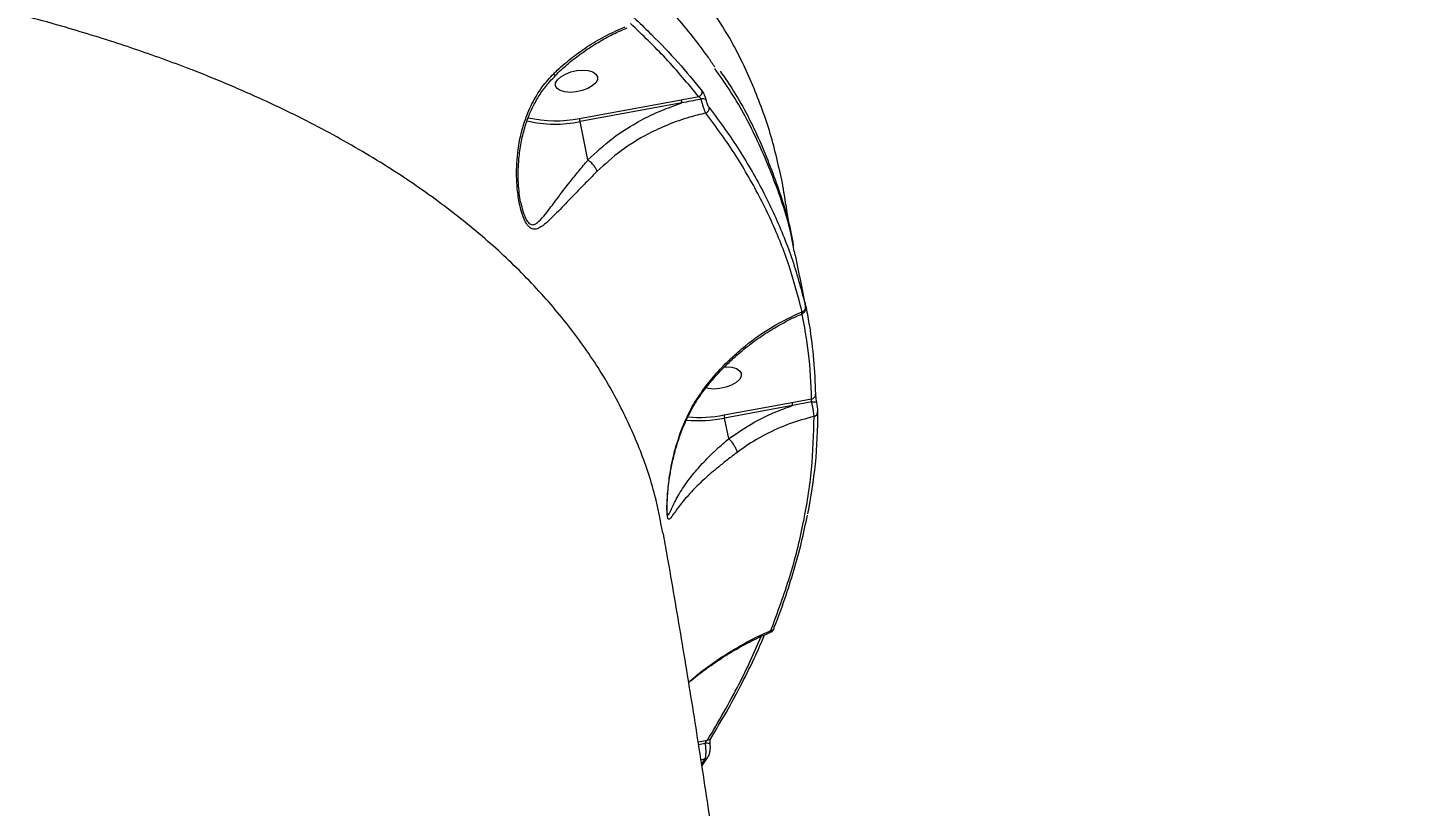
# Model space of a CAD drawing. Header units: millimetres. Extents: x -6901 to 7060, y -7557 to 6158.
# Drawn here: x -789.4 to -498.3, y 733.3 to 895.9 of the extents above; entities that cross this region are included whole.
import ezdxf

# ---------------------------------------------------------------- set-up
doc = ezdxf.new("R2010")
doc.units = ezdxf.units.MM
for name, color, linetype in [('DIKOM_ОБЪЕКТ', 7, 'Continuous'), ('DIKOM_РАЗМЕР_ЗОНА', 7, 'Continuous'), ('DIKOM_РАЗМЕР_ОБЪЕКТА', 7, 'Continuous')]:
    doc.layers.add(name, color=color, linetype=linetype)
doc.styles.add('style1', font='arial.ttf', dxfattribs={"width": 0.8})
doc.dimstyles.new('1-50', dxfattribs={"dimtxt": 300, "dimasz": 200, "dimexe": 100, "dimexo": 0, "dimgap": 100, "dimtad": 1, "dimtxsty": 'style1', "dimcen": 200, "dimclrd": 7, "dimclre": 7, "dimclrt": 7, "dimadec": 1, "dimazin": 2, "dimtfac": 1, "dimtmove": 0, "dimatfit": 2, "dimfxl": 0, "dimlwd": 25, "dimlwe": 18, "dimarcsym": 0})

# ---------------------------------------------------------------- blocks, each defined once
blk = doc.blocks.new('*D2')
at = {"layer": 'Defpoints', "color": 0, "transparency": 16777216}
for p in [(-1102.73, 4151.17), (-5819.23, -4492.42), (4721.24, -4492.42)]:
    blk.add_point(p, dxfattribs=at)
at = {"layer": 'DIKOM_РАЗМЕР_ОБЪЕКТА', "color": 7, "lineweight": 18, "transparency": 16777216}
for p, q in [((-1102.73, 4151.17), (-5919.23, 4151.17)), ((4721.24, -4492.42), (-5919.23, -4492.42))]:
    blk.add_line(p, q, dxfattribs=at)
at = {"layer": 'DIKOM_РАЗМЕР_ОБЪЕКТА', "color": 7, "lineweight": 25, "transparency": 16777216}
blk.add_line((-5819.23, 3951.17), (-5819.23, -4292.42), dxfattribs=at)
at = {"layer": 'DIKOM_РАЗМЕР_ОБЪЕКТА', "color": 7, "transparency": 16777216}
for points in [[(-5852.56, 3951.17), (-5785.89, 3951.17), (-5819.23, 4151.17)], [(-5852.56, -4292.42), (-5785.89, -4292.42), (-5819.23, -4492.42)]]:
    blk.add_solid(points, dxfattribs=at)
at = {"layer": 'DIKOM_РАЗМЕР_ОБЪЕКТА', "color": 7, "transparency": 16777216, "insert": (-6072.4, -170.63), "char_height": 300, "attachment_point": 5, "rotation": 90, "style": 'style1'}
blk.add_mtext('8650', dxfattribs=at)
blk = doc.blocks.new('*D3')
at = {"layer": 'Defpoints', "color": 0, "transparency": 16777216}
for p in [(-1553.27, 6158.28), (-6450.85, -6312.94), (5659.92, -6312.94)]:
    blk.add_point(p, dxfattribs=at)
at = {"layer": 'DIKOM_РАЗМЕР_ЗОНА', "color": 7, "lineweight": 18, "transparency": 16777216}
for p, q in [((-1553.27, 6158.28), (-6550.85, 6158.28)), ((5659.92, -6312.94), (-6550.85, -6312.94))]:
    blk.add_line(p, q, dxfattribs=at)
at = {"layer": 'DIKOM_РАЗМЕР_ЗОНА', "color": 7, "lineweight": 25, "transparency": 16777216}
blk.add_line((-6450.85, 5958.28), (-6450.85, -6112.94), dxfattribs=at)
at = {"layer": 'DIKOM_РАЗМЕР_ЗОНА', "color": 7, "transparency": 16777216}
for points in [[(-6484.18, 5958.28), (-6417.52, 5958.28), (-6450.85, 6158.28)], [(-6484.18, -6112.94), (-6417.52, -6112.94), (-6450.85, -6312.94)]]:
    blk.add_solid(points, dxfattribs=at)
at = {"layer": 'DIKOM_РАЗМЕР_ЗОНА', "color": 7, "transparency": 16777216, "insert": (-6704.02, -77.33), "char_height": 300, "attachment_point": 5, "rotation": 90, "style": 'style1'}
blk.add_mtext('12500', dxfattribs=at)

msp = doc.modelspace()

# ---------------------------------------------------------------- linework, layer by layer
at = {"layer": 'DIKOM_ОБЪЕКТ', "color": 7, "linetype": 'Continuous', "lineweight": 15}
for p, q in [((-674.227, 876.932), (-653.026, 880.837)), ((-652.91, 880.168), (-674.115, 876.262)), ((-672.471, 868.263), (-674.115, 876.262)), ((-631.167, 858.91), (-631.452, 860.944)), ((-627.132, 838.297), (-627.141, 838.355)), ((-629.889, 817.61), (-625.783, 818.351)), ((-644.064, 814.999), (-629.889, 817.61)), ((-629.773, 816.94), (-643.951, 814.329)), ((-625.75, 817.732), (-629.773, 816.94)), ((-643.07, 810.045), (-643.951, 814.329)), ((-633.611, 770.415), (-633.6, 770.44)), ((-649.471, 746.744), (-647.502, 747.099)), ((-647.98, 746.388), (-649.374, 746.117)), ((-648.006, 743.189), (-648.879, 742.912)), ((-648.749, 742.07), (-648.006, 743.189)), ((-648.681, 741.628), (-647.455, 743.515)), ((-647.403, 743.515), (-647.417, 743.493))]:
    msp.add_line(p, q, dxfattribs=at)
at = {"layer": 'DIKOM_ОБЪЕКТ', "color": 7, "linetype": 'Continuous', "lineweight": 15, "flags": 128}
for points in [[(-673.544, 887.011), (-672.407, 886.917), (-671.468, 886.643), (-670.804, 886.211), (-670.469, 885.656), (-670.49, 885.023), (-670.866, 884.363), (-671.565, 883.731), (-672.532, 883.176), (-673.687, 882.744), (-674.938, 882.47), (-676.183, 882.376), (-677.321, 882.47), (-678.26, 882.744), (-678.923, 883.176), (-679.258, 883.731), (-679.237, 884.363), (-678.862, 885.023), (-678.162, 885.656), (-677.196, 886.211), (-676.04, 886.643), (-674.789, 886.917), (-673.544, 887.011)], [(-643.984, 825.036), (-643.544, 825.048), (-642.406, 824.954), (-641.468, 824.68), (-640.804, 824.248), (-640.469, 823.693), (-640.49, 823.06), (-640.866, 822.401), (-641.565, 821.768), (-642.532, 821.213), (-643.687, 820.781), (-644.938, 820.507), (-646.183, 820.413), (-647.321, 820.507), (-647.86, 820.634)], [(-625.75, 817.732), (-625.553, 817.758), (-625.362, 817.769), (-625.186, 817.764), (-625.033, 817.743), (-624.907, 817.707), (-624.815, 817.658), (-624.759, 817.598), (-624.743, 817.528)], [(-646.966, 746.165), (-646.974, 746.196), (-647.035, 746.273), (-647.15, 746.336), (-647.313, 746.381), (-647.513, 746.406), (-647.74, 746.408), (-647.98, 746.388)]]:
    msp.add_lwpolyline(points, dxfattribs=at)
at = {"layer": 'DIKOM_ОБЪЕКТ', "color": 7, "linetype": 'Continuous', "lineweight": 15}
for centre, radius, start, end in [((-649.673, 882.524), 1.071, 286.77082, 7.16093), ((-643.302, 882.177), 9.816, 187.8427, 191.81056), ((-648.436, 879.768), 1.266, 64.34997, 108.65753), ((-679.295, 901.681), 25.941, 256.73048, 281.51699), ((-679.238, 902.417), 25.972, 257.27817, 281.12428), ((-648.238, 879.056), 1.062, 289.00226, 7.19341), ((-627.962, 837.482), 0.942, 281.45478, 7.34683), ((-625.862, 819.243), 0.896, 275.05132, 7.60517), ((-620.16, 818.95), 9.821, 187.84368, 191.80959), ((-625.391, 815.564), 0.883, 278.11915, 7.93171), ((-649.515, 843.731), 29.924, 265.34153, 280.71615), ((-649.464, 843.499), 29.007, 265.73548, 280.72988), ((-635.54, 816.092), 8.593, 187.30748, 191.8402), ((-634.341, 770.767), 0.811, 273.82053, 334.23161), ((-647.457, 747.861), 0.763, 266.63844, 325.50539), ((-648.016, 743.93), 0.741, 270.76188, 323.86446)]:
    msp.add_arc(centre, radius, start, end, dxfattribs=at)
for points, knots in [([(-645.986, 887.667), (-646.426, 888.325), (-647.961, 890.621), (-650.898, 894.452), (-654.786, 899.157), (-658.987, 903.746), (-663.176, 907.977), (-666.102, 910.624), (-667.423, 911.82)], [0, 0, 0, 0, 0.0770561, 0.2687642, 0.4601038, 0.6512952, 0.842552, 1, 1, 1, 1]), ([(-656.863, 790.388), (-657.354, 793), (-658.484, 799.014), (-661.611, 808.129), (-666.042, 817.84), (-671.728, 827.304), (-678.63, 836.493), (-686.605, 845.193), (-695.591, 853.39), (-705.515, 861.076), (-716.544, 868.383), (-728.69, 875.271), (-741.936, 881.703), (-755.066, 887.155), (-767.814, 891.739), (-779.993, 895.586), (-792.705, 899.085), (-805.906, 902.222), (-819.533, 904.984), (-833.601, 907.367), (-848.079, 909.4), (-858.063, 910.43), (-863.054, 910.945)], [0, 0, 0, 0, 0.0418878, 0.096446, 0.150962, 0.2070687, 0.2632215, 0.3193281, 0.3737148, 0.4281436, 0.4825305, 0.5385019, 0.5945194, 0.6504909, 0.693934, 0.737377, 0.7811668, 0.8249566, 0.8685423, 0.9121281, 0.9560639, 1, 1, 1, 1]), ([(-649.364, 881.499), (-651.581, 884.175), (-655.91, 889.4), (-661.059, 894.331), (-663.571, 896.737)], [0, 0, 0, 0, 0.5120831, 1, 1, 1, 1]), ([(-663.233, 898.31), (-662.958, 898.055), (-661.584, 896.781), (-658.291, 893.598), (-653.571, 888.674), (-650.265, 884.664), (-648.61, 882.657)], [0, 0, 0, 0, 0.0507694, 0.2538552, 0.6266975, 1, 1, 1, 1]), ([(-631.87, 863.435), (-632.634, 866.891), (-634.163, 873.802), (-637.941, 883.874), (-641.777, 892.107), (-644.818, 896.853), (-645.826, 898.425)], [0, 0, 0, 0, 0.2847076, 0.5694152, 0.8572911, 1, 1, 1, 1]), ([(-679.623, 886.287), (-679.378, 886.522), (-678.124, 887.723), (-675.719, 889.765), (-672.268, 892.208), (-668.596, 894.368), (-666.017, 895.5), (-664.721, 896.07)], [0, 0, 0, 0, 0.0563908, 0.2882894, 0.5227673, 0.7600034, 1, 1, 1, 1]), ([(-679.306, 885.935), (-678.507, 886.687), (-676.84, 888.254), (-674.094, 890.394), (-671.147, 892.395), (-668.07, 894.132), (-665.767, 895.283), (-664.481, 895.767), (-664.271, 895.845)], [0, 0, 0, 0, 0.1798666, 0.3753017, 0.5711897, 0.7669075, 0.9620166, 1, 1, 1, 1]), ([(-670.532, 865.897), (-671.267, 865.163), (-672.747, 863.686), (-675.275, 861.103), (-678.026, 858.223), (-680.435, 855.728), (-682.07, 854.361), (-683.104, 853.844), (-683.931, 853.735), (-684.767, 854.143), (-685.525, 855.186), (-686.127, 856.592), (-686.719, 858.634), (-687.194, 861.385), (-687.476, 865.484), (-687.199, 870.516), (-686.05, 875.662), (-684.255, 880.033), (-682.237, 883.463), (-680.457, 885.386), (-679.623, 886.287)], [0, 0, 0, 0, 0.0515652, 0.1038944, 0.1938059, 0.2863976, 0.3436978, 0.3727594, 0.4024683, 0.4366798, 0.4671095, 0.4964621, 0.5269709, 0.5803763, 0.6349467, 0.725167, 0.8181225, 0.880203, 0.9438888, 1, 1, 1, 1]), ([(-686.45, 859.138), (-686.481, 859.27), (-686.637, 859.937), (-686.844, 861.375), (-687.034, 863.529), (-687.062, 866.113), (-686.882, 869.051), (-686.417, 872.182), (-685.661, 875.173), (-684.714, 877.846), (-683.556, 880.268), (-682.14, 882.541), (-680.692, 884.446), (-679.646, 885.475), (-679.24, 885.873)], [0, 0, 0, 0, 0.0159471, 0.0801892, 0.1594786, 0.2488754, 0.3518769, 0.4672168, 0.5772305, 0.6699353, 0.7581962, 0.8514944, 0.9424183, 1, 1, 1, 1]), ([(-679.623, 886.287), (-679.606, 886.268), (-679.527, 886.185), (-679.392, 886.039), (-679.296, 885.932), (-679.33, 885.961), (-679.331, 885.962)], [0, 0, 0, 0, 0.0939266, 0.4162959, 0.9825121, 1, 1, 1, 1]), ([(-629.406, 849.175), (-629.491, 849.726), (-630.17, 854.101), (-632.709, 862.041), (-637.136, 872.803), (-641.629, 881.241), (-644.988, 885.929), (-646.007, 887.351)], [0, 0, 0, 0, 0.040773, 0.3234846, 0.605965, 0.8804736, 1, 1, 1, 1]), ([(-644.853, 886.782), (-643.9, 885.396), (-640.658, 880.679), (-636.415, 872.246), (-632.329, 861.476), (-630.119, 854.136), (-629.593, 850.335), (-629.591, 850.316)], [0, 0, 0, 0, 0.1215734, 0.4135916, 0.7056055, 0.9985396, 1, 1, 1, 1]), ([(-648.61, 882.657), (-648.591, 882.632), (-648.513, 882.529), (-648.365, 882.271), (-648.178, 881.849), (-648.008, 881.374), (-647.928, 881.064), (-647.888, 880.91)], [0, 0, 0, 0, 0.0795483, 0.3194678, 0.5497692, 0.7748234, 1, 1, 1, 1]), ([(-672.471, 868.263), (-670.82, 869.809), (-667.473, 872.942), (-662.187, 876.236), (-657.281, 878.633), (-654.372, 879.654), (-652.91, 880.168)], [0, 0, 0, 0, 0.3001444, 0.6082193, 0.8030963, 1, 1, 1, 1]), ([(-653.026, 880.837), (-652.246, 880.979), (-651.025, 881.201), (-649.804, 881.42), (-649.364, 881.499)], [0, 0, 0, 0, 0.6389026, 1, 1, 1, 1]), ([(-648.841, 880.968), (-648.923, 880.952), (-650.282, 880.695), (-651.637, 880.423), (-652.91, 880.168)], [0, 0, 0, 0, 0.0607943, 1, 1, 1, 1]), ([(-648.841, 880.968), (-648.858, 881.012), (-648.877, 881.063), (-648.936, 881.164), (-649.019, 881.272), (-649.159, 881.396), (-649.278, 881.467), (-649.346, 881.492), (-649.364, 881.499)], [0, 0, 0, 0, 0.1726694, 0.1993528, 0.41344, 0.6506472, 0.9118592, 1, 1, 1, 1]), ([(-647.892, 878.051), (-647.912, 878.096), (-647.995, 878.273), (-648.167, 878.712), (-648.406, 879.416), (-648.645, 880.204), (-648.775, 880.713), (-648.841, 880.968)], [0, 0, 0, 0, 0.0780933, 0.3139773, 0.5432152, 0.771092, 1, 1, 1, 1]), ([(-647.888, 880.91), (-647.848, 880.756), (-647.769, 880.45), (-647.602, 879.982), (-647.419, 879.568), (-647.277, 879.315), (-647.202, 879.214), (-647.184, 879.189)], [0, 0, 0, 0, 0.2263444, 0.452725, 0.6823983, 0.9207808, 1, 1, 1, 1]), ([(-674.115, 876.262), (-674.125, 876.313), (-674.146, 876.414), (-674.176, 876.584), (-674.202, 876.743), (-674.218, 876.851), (-674.225, 876.908), (-674.227, 876.926), (-674.227, 876.932)], [0, 0, 0, 0, 0.2146791, 0.4293522, 0.6439624, 0.8586226, 0.9553223, 1, 1, 1, 1]), ([(-647.892, 878.051), (-649.015, 877.778), (-651.675, 877.132), (-655.749, 875.691), (-660.598, 873.437), (-665.735, 870.299), (-668.919, 867.377), (-670.532, 865.897)], [0, 0, 0, 0, 0.1301671, 0.3081393, 0.4882741, 0.74085, 1, 1, 1, 1]), ([(-627.774, 836.558), (-628.611, 839.769), (-630.285, 846.189), (-634.046, 855.565), (-638.742, 864.726), (-643.484, 872.203), (-646.774, 876.568), (-647.892, 878.051)], [0, 0, 0, 0, 0.2203105, 0.4406219, 0.6630848, 0.8855469, 1, 1, 1, 1]), ([(-647.184, 879.189), (-646.064, 877.702), (-642.788, 873.355), (-638.068, 865.92), (-633.364, 856.772), (-629.569, 847.349), (-627.874, 840.851), (-627.027, 837.602)], [0, 0, 0, 0, 0.1144543, 0.3347647, 0.5550757, 0.7775375, 1, 1, 1, 1]), ([(-686.439, 859.139), (-686.423, 859.031), (-686.297, 858.226), (-685.947, 857.123), (-685.414, 855.817), (-684.792, 854.926), (-684.067, 854.653), (-683.368, 854.901), (-682.49, 855.601), (-681.107, 857.23), (-679.037, 860.008), (-676.672, 863.151), (-674.431, 865.918), (-673.133, 867.458), (-672.462, 868.24), (-672.46, 868.243)], [0, 0, 0, 0, 0.0104209, 0.0781271, 0.1180115, 0.1704123, 0.2296713, 0.2829022, 0.3363793, 0.4446066, 0.621408, 0.7982712, 0.899007, 0.9996923, 1, 1, 1, 1]), ([(-672.46, 868.243), (-672.462, 868.245), (-672.468, 868.251), (-672.47, 868.258), (-672.471, 868.263)], [0, 0, 0, 0, 0.4127996, 1, 1, 1, 1]), ([(-670.532, 865.897), (-670.538, 865.914), (-670.597, 866.09), (-670.794, 866.482), (-671.243, 867.099), (-671.824, 867.728), (-672.248, 868.071), (-672.46, 868.243)], [0, 0, 0, 0, 0.0262435, 0.2631014, 0.5087308, 0.7543635, 1, 1, 1, 1]), ([(-631.695, 862.4), (-631.707, 862.475), (-631.737, 862.663), (-631.786, 862.956), (-631.835, 863.247), (-631.858, 863.373), (-631.87, 863.435)], [0, 0, 0, 0, 0.1835825, 0.4626592, 0.7310319, 1, 1, 1, 1]), ([(-631.452, 860.944), (-631.469, 861.047), (-631.505, 861.251), (-631.581, 861.702), (-631.647, 862.1), (-631.684, 862.334), (-631.695, 862.4)], [0, 0, 0, 0, 0.2927265, 0.5849506, 0.8819679, 1, 1, 1, 1]), ([(-629.622, 850.674), (-629.716, 851.141), (-630.25, 853.785), (-630.769, 856.549), (-631.087, 858.781), (-631.106, 858.919)], [0, 0, 0, 0, 0.1673287, 0.9484194, 1, 1, 1, 1]), ([(-626.857, 836.966), (-626.89, 837.133), (-627.685, 841.236), (-628.525, 845.296), (-629.33, 849.189)], [0, 0, 0, 0, 0.040894, 1, 1, 1, 1]), ([(-627.175, 838.476), (-627.178, 838.496), (-627.194, 838.582), (-627.186, 838.561), (-627.156, 838.424), (-627.141, 838.355)], [0, 0, 0, 0, 0.1278809, 0.5639726, 1, 1, 1, 1]), ([(-627.132, 838.245), (-627.147, 838.325), (-627.17, 838.449), (-627.175, 838.474), (-627.176, 838.483)], [0, 0, 0, 0, 0.6459132, 1, 1, 1, 1]), ([(-648.329, 820.404), (-647.425, 821.549), (-645.678, 823.76), (-642.729, 826.768), (-638.936, 830.088), (-634.002, 833.602), (-629.869, 835.564), (-627.774, 836.558)], [0, 0, 0, 0, 0.1647935, 0.3184402, 0.4735197, 0.7333093, 1, 1, 1, 1]), ([(-648.216, 820.194), (-647.538, 821.05), (-646.117, 822.843), (-643.69, 825.39), (-641.008, 827.868), (-638.126, 830.169), (-635.08, 832.28), (-631.89, 834.149), (-629.362, 835.459), (-627.885, 836.051), (-627.533, 836.192)], [0, 0, 0, 0, 0.1236774, 0.2590509, 0.3962014, 0.5348962, 0.6747642, 0.8153412, 0.9560726, 1, 1, 1, 1]), ([(-625.783, 818.351), (-625.912, 821.548), (-626.159, 827.616), (-627.263, 833.527), (-627.786, 836.324)], [0, 0, 0, 0, 0.5268225, 1, 1, 1, 1]), ([(-627.586, 836.321), (-627.596, 836.31), (-627.627, 836.274), (-627.714, 836.442), (-627.774, 836.558)], [0, 0, 0, 0, 0.3044775, 1, 1, 1, 1]), ([(-627.571, 836.303), (-627.503, 836.33), (-627.346, 836.393), (-627.17, 836.576), (-627.043, 836.784), (-626.979, 836.977), (-626.956, 837.135), (-626.957, 837.249), (-626.962, 837.313), (-626.967, 837.358), (-626.977, 837.428), (-627.001, 837.562), (-627.038, 837.761), (-627.075, 837.95), (-627.081, 837.976)], [0, 0, 0, 0, 0.0862317, 0.1992092, 0.2939574, 0.3738041, 0.4386342, 0.4850503, 0.5132845, 0.5412564, 0.5891445, 0.743198, 0.9643719, 1, 1, 1, 1]), ([(-627.141, 838.355), (-627.075, 838.04), (-626.743, 836.461), (-626.033, 832.541), (-625.25, 826.545), (-625.066, 821.757), (-624.974, 819.361)], [0, 0, 0, 0, 0.0507691, 0.253849, 0.6266949, 1, 1, 1, 1]), ([(-627.081, 837.977), (-627.084, 837.994), (-627.105, 838.101), (-627.12, 838.179), (-627.132, 838.245)], [0, 0, 0, 0, 0.1604818, 1, 1, 1, 1]), ([(-627.027, 837.602), (-627.011, 837.533), (-626.978, 837.393), (-626.973, 837.402), (-627.004, 837.578), (-627.048, 837.812), (-627.077, 837.959), (-627.081, 837.977)], [0, 0, 0, 0, 0.2478766, 0.4959117, 0.7364694, 0.9670314, 1, 1, 1, 1]), ([(-641.343, 807.159), (-642.019, 806.647), (-643.383, 805.614), (-645.704, 803.763), (-648.196, 801.623), (-650.814, 799.075), (-653.036, 796.521), (-654.505, 794.451), (-655.325, 793.277), (-655.718, 793.074), (-655.921, 793.781), (-656.002, 795.334), (-655.925, 797.964), (-655.598, 801.356), (-654.837, 805.828), (-653.377, 811.067), (-651.15, 816.26), (-649.147, 819.203), (-648.329, 820.404)], [0, 0, 0, 0, 0.0400989, 0.080888, 0.149972, 0.221162, 0.3125707, 0.4066972, 0.4681054, 0.5184499, 0.5509512, 0.585753, 0.6308474, 0.6885497, 0.7478281, 0.8397942, 0.9345761, 1, 1, 1, 1]), ([(-655.918, 796.851), (-655.897, 797.274), (-655.852, 798.21), (-655.7, 799.914), (-655.427, 802.061), (-654.974, 804.63), (-654.29, 807.519), (-653.383, 810.474), (-652.207, 813.453), (-650.833, 816.201), (-649.485, 818.48), (-648.556, 819.701), (-648.192, 820.18)], [0, 0, 0, 0, 0.0573775, 0.1272404, 0.2144792, 0.323804, 0.4410148, 0.5672798, 0.6889392, 0.8181715, 0.9287349, 1, 1, 1, 1]), ([(-648.246, 820.219), (-648.246, 820.219), (-648.193, 820.208), (-648.253, 820.302), (-648.318, 820.39), (-648.329, 820.404)], [0, 0, 0, 0, 0.0007924, 0.8400492, 1, 1, 1, 1]), ([(-625.75, 817.732), (-625.758, 817.786), (-625.774, 817.894), (-625.787, 818.065), (-625.792, 818.218), (-625.788, 818.307), (-625.784, 818.344), (-625.783, 818.351)], [0, 0, 0, 0, 0.2355254, 0.4716123, 0.7082986, 0.9454556, 1, 1, 1, 1]), ([(-624.974, 819.361), (-624.973, 819.342), (-624.971, 819.236), (-624.951, 818.971), (-624.9, 818.519), (-624.828, 818.012), (-624.772, 817.69), (-624.743, 817.528)], [0, 0, 0, 0, 0.0545889, 0.291362, 0.527816, 0.7639691, 1, 1, 1, 1]), ([(-643.07, 810.045), (-641.03, 811.433), (-637.962, 813.52), (-633.385, 815.656), (-630.98, 816.511), (-629.773, 816.94)], [0, 0, 0, 0, 0.4971341, 0.7475341, 1, 1, 1, 1]), ([(-624.517, 815.686), (-624.594, 812.049), (-624.744, 805.013), (-625.999, 797.832), (-626.606, 794.363)], [0, 0, 0, 0, 0.5169236, 1, 1, 1, 1]), ([(-625.266, 814.69), (-625.268, 814.722), (-625.278, 814.897), (-625.325, 815.335), (-625.436, 816.085), (-625.583, 816.928), (-625.695, 817.464), (-625.75, 817.732)], [0, 0, 0, 0, 0.0531644, 0.2900077, 0.5268321, 0.7633628, 1, 1, 1, 1]), ([(-624.743, 817.528), (-624.715, 817.366), (-624.658, 817.042), (-624.586, 816.531), (-624.536, 816.077), (-624.518, 815.811), (-624.517, 815.705), (-624.517, 815.686)], [0, 0, 0, 0, 0.2364155, 0.4729505, 0.7099051, 0.9468608, 1, 1, 1, 1]), ([(-625.266, 814.69), (-627.008, 814.206), (-630.523, 813.228), (-635.527, 810.957), (-639.088, 808.822), (-640.95, 807.449), (-641.343, 807.159)], [0, 0, 0, 0, 0.2991588, 0.6039848, 0.9163485, 1, 1, 1, 1]), ([(-634.287, 769.958), (-632.889, 773.725), (-630.092, 781.259), (-627.333, 792.497), (-625.554, 803.674), (-625.362, 811.018), (-625.266, 814.69)], [0, 0, 0, 0, 0.2485962, 0.4971931, 0.7485975, 1, 1, 1, 1]), ([(-655.88, 794.473), (-655.85, 794.337), (-655.786, 794.05), (-655.638, 794.182), (-655.366, 794.626), (-654.771, 795.989), (-653.525, 798.433), (-651.607, 801.321), (-649.27, 804.163), (-647.052, 806.458), (-644.934, 808.433), (-643.691, 809.501), (-643.068, 810.038), (-643.067, 810.039)], [0, 0, 0, 0, 0.0389799, 0.0826184, 0.1275106, 0.2396131, 0.4112103, 0.5871139, 0.7172554, 0.8503535, 0.9246279, 0.9999387, 1, 1, 1, 1]), ([(-643.067, 810.039), (-643.068, 810.04), (-643.07, 810.042), (-643.07, 810.044), (-643.07, 810.045)], [0, 0, 0, 0, 0.6513689, 1, 1, 1, 1]), ([(-643.067, 810.039), (-642.887, 809.84), (-642.526, 809.443), (-642.027, 808.743), (-641.632, 808.062), (-641.421, 807.553), (-641.355, 807.279), (-641.345, 807.182), (-641.343, 807.159)], [0, 0, 0, 0, 0.2114907, 0.4229715, 0.6344635, 0.845934, 0.9648007, 1, 1, 1, 1]), ([(-655.893, 794.464), (-655.892, 794.458), (-655.885, 794.432), (-655.916, 794.619), (-655.94, 795.061), (-655.947, 795.824), (-655.94, 796.442), (-655.918, 796.837), (-655.918, 796.851)], [0, 0, 0, 0, 0.0448031, 0.2290738, 0.4461975, 0.6880623, 0.9887576, 1, 1, 1, 1]), ([(-633.666, 770.437), (-633.633, 770.515), (-632.764, 772.577), (-631.336, 776.612), (-629.418, 782.537), (-627.839, 788.36), (-627.044, 792.192), (-626.655, 794.066)], [0, 0, 0, 0, 0.0098187, 0.2598346, 0.5100223, 0.7603169, 1, 1, 1, 1]), ([(-620.938, 415.827), (-621.028, 420.006), (-621.247, 430.255), (-621.737, 446.554), (-622.391, 464.725), (-623.174, 482.875), (-624.079, 501.002), (-625.109, 519.102), (-626.264, 537.174), (-627.544, 555.213), (-628.95, 573.218), (-630.481, 591.184), (-632.14, 609.111), (-633.925, 626.994), (-635.839, 644.833), (-637.882, 662.624), (-640.055, 680.365), (-642.36, 698.054), (-644.796, 715.689), (-647.367, 733.269), (-650.07, 750.794), (-652.921, 768.251), (-655.156, 781.463), (-656.487, 788.811), (-656.776, 790.404)], [0, 0, 0, 0, 0.0324188, 0.079507, 0.1266194, 0.173762, 0.220941, 0.2681627, 0.3154334, 0.3627597, 0.4101482, 0.4576061, 0.5051405, 0.5527588, 0.6004687, 0.6482784, 0.6961962, 0.7442309, 0.7923917, 0.8406882, 0.8891305, 0.9377292, 0.9864954, 1, 1, 1, 1]), ([(-651.465, 759.201), (-650.459, 760.043), (-648.219, 761.919), (-644.476, 764.521), (-640.315, 767.042), (-636.875, 768.809), (-634.845, 769.71), (-634.287, 769.958)], [0, 0, 0, 0, 0.1911874, 0.4259043, 0.6672004, 0.9084994, 1, 1, 1, 1]), ([(-651.446, 759.086), (-651.271, 759.241), (-650.057, 760.311), (-647.63, 762.118), (-644.16, 764.503), (-640.508, 766.657), (-637.22, 768.376), (-635.132, 769.257), (-634.333, 769.595)], [0, 0, 0, 0, 0.0343403, 0.2384701, 0.4458374, 0.6574646, 0.8689862, 1, 1, 1, 1]), ([(-647.502, 747.099), (-645.217, 750.975), (-640.959, 758.197), (-637.775, 765.402), (-636.3, 768.74)], [0, 0, 0, 0, 0.5366755, 1, 1, 1, 1]), ([(-646.838, 747.435), (-645.733, 749.27), (-643.433, 753.091), (-640.32, 758.895), (-637.65, 764.267), (-636.192, 767.647), (-635.586, 769.05)], [0, 0, 0, 0, 0.254656, 0.5303012, 0.8049987, 1, 1, 1, 1]), ([(-634.349, 769.627), (-634.342, 769.623), (-634.3, 769.592), (-634.289, 769.756), (-634.287, 769.929), (-634.287, 769.958)], [0, 0, 0, 0, 0.1239483, 0.8544282, 1, 1, 1, 1]), ([(-634.338, 769.612), (-634.233, 769.668), (-634.016, 769.784), (-633.777, 770.075), (-633.653, 770.291), (-633.606, 770.43), (-633.602, 770.441)], [0, 0, 0, 0, 0.2827908, 0.5844927, 0.9677691, 1, 1, 1, 1]), ([(-648.006, 743.189), (-647.987, 743.248), (-647.917, 743.467), (-647.839, 743.987), (-647.814, 744.767), (-647.856, 745.603), (-647.938, 746.125), (-647.98, 746.388)], [0, 0, 0, 0, 0.0902897, 0.3322076, 0.559059, 0.7775829, 1, 1, 1, 1]), ([(-647.98, 746.388), (-647.976, 746.434), (-647.972, 746.49), (-647.937, 746.606), (-647.872, 746.741), (-647.74, 746.911), (-647.609, 747.029), (-647.525, 747.084), (-647.502, 747.099)], [0, 0, 0, 0, 0.1522544, 0.1824979, 0.3869199, 0.6239467, 0.8956402, 1, 1, 1, 1]), ([(-647.416, 743.523), (-647.369, 743.593), (-647.192, 743.858), (-647.028, 744.424), (-646.912, 745.246), (-646.913, 745.859), (-646.965, 746.147), (-646.968, 746.164)], [0, 0, 0, 0, 0.1057873, 0.3959553, 0.6789812, 0.9810873, 1, 1, 1, 1]), ([(-646.965, 746.169), (-646.967, 746.18), (-646.981, 746.26), (-646.992, 746.468), (-646.985, 746.765), (-646.944, 747.073), (-646.886, 747.299), (-646.835, 747.419), (-646.831, 747.425), (-646.829, 747.427)], [0, 0, 0, 0, 0.0259196, 0.180696, 0.3565042, 0.5515082, 0.7561451, 0.9063248, 1, 1, 1, 1])]:
    msp.add_open_spline(points, degree=3, knots=knots, dxfattribs=at)

# ---------------------------------------------------------------- dimensions: what is measured, and where the dimension line sits
at = {"layer": 'DIKOM_РАЗМЕР_ЗОНА'}
dim = msp.add_linear_dim(base=(-6450.85, -6312.937), p1=(-1553.272, 6158.285), p2=(5659.925, -6312.937), angle=90, text='12500', dimstyle='1-50', dxfattribs=at)
dim.commit()
dim.dimension.update_dxf_attribs({"geometry": '*D3', "text_midpoint": (-6450.85, -77.326), "dimtype": 160})
at = {"layer": 'DIKOM_РАЗМЕР_ОБЪЕКТА'}
dim = msp.add_linear_dim(base=(-5819.225, -4492.425), p1=(-1102.732, 4151.169), p2=(4721.24, -4492.425), angle=90, text='8650', dimstyle='1-50', dxfattribs=at)
dim.commit()
dim.dimension.update_dxf_attribs({"geometry": '*D2', "text_midpoint": (-5819.225, -170.628), "dimtype": 160})

doc.saveas('drawing.dxf')
